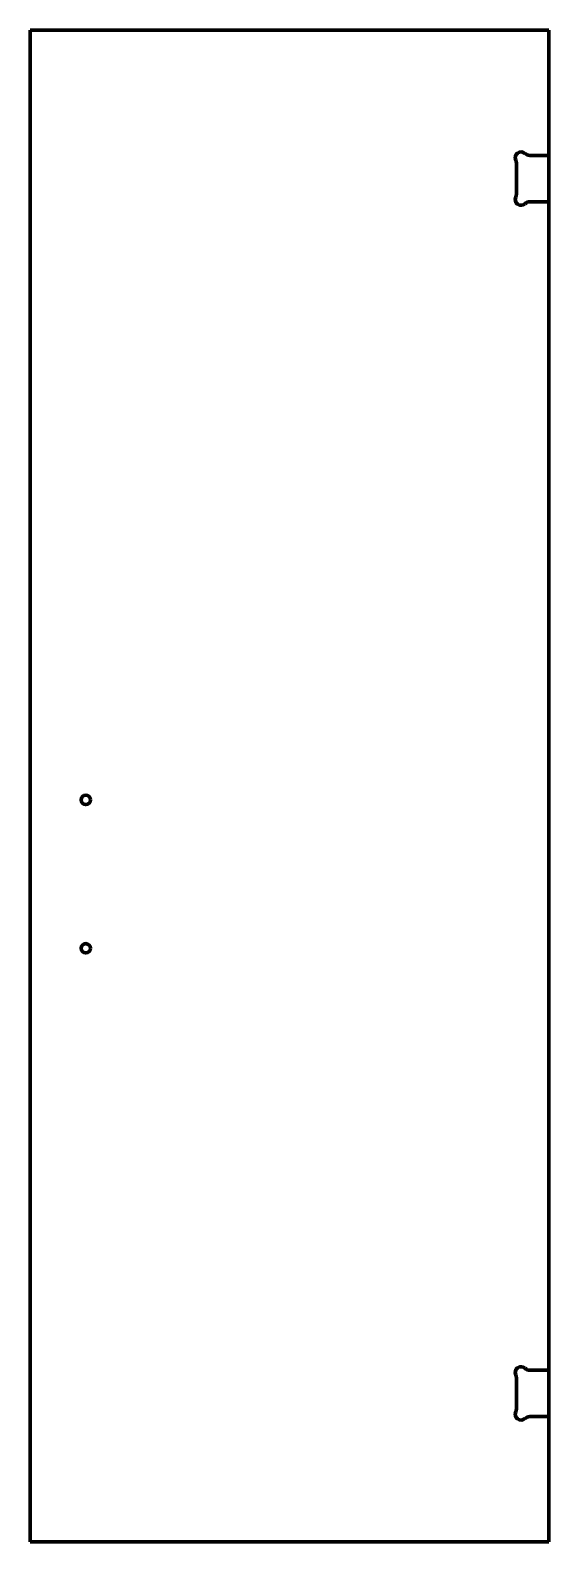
# Model space of a CAD drawing. Header units: inches. Extents: x 0 to 28, y 0 to 81.5.
import ezdxf

# ---------------------------------------------------------------- set-up
doc = ezdxf.new("R2010")
doc.units = ezdxf.units.IN
doc.header["$MEASUREMENT"] = 0
doc.layers.add('1', color=7, linetype='Continuous')

msp = doc.modelspace()

# ---------------------------------------------------------------- linework, layer by layer
at = {"color": 7, "lineweight": 90}
for p, q in [((0, 81.5), (0, 0)), ((28, 81.5), (0, 81.5)), ((28, 0), (28, 81.5)), ((0, 0), (28, 0))]:
    msp.add_line(p, q, dxfattribs=at)
at = {"layer": '1', "color": 7, "lineweight": 90}
for p, q in [((26.25, 74.339), (26.25, 72.661)), ((28, 74.75), (26.972, 74.75)), ((26.972, 72.25), (28, 72.25)), ((26.972, 9.25), (28, 9.25)), ((26.25, 7.161), (26.25, 8.839)), ((28, 6.75), (26.972, 6.75))]:
    msp.add_line(p, q, dxfattribs=at)
at = {"layer": '1', "color": 1, "lineweight": 90}
for centre in [(3, 40), (3, 32)]:
    msp.add_circle(centre, 0.25, dxfattribs=at)
at = {"layer": '1', "color": 7, "lineweight": 90}
for centre, radius, start, end in [((26.5, 74.625), 0.312, 46.65824, 204.61998), ((25.875, 74.339), 0.375, 0, 24.61998), ((26.972, 75.125), 0.375, 226.65824, 270), ((25.875, 72.661), 0.375, 335.38002, 360), ((26.5, 72.375), 0.312, 155.38002, 313.34176), ((26.972, 71.875), 0.375, 90, 133.34176), ((26.5, 9.125), 0.312, 46.65824, 204.61998), ((25.875, 8.839), 0.375, 0, 24.61998), ((26.972, 9.625), 0.375, 226.65824, 270), ((26.5, 6.875), 0.312, 155.38002, 313.34176), ((25.875, 7.161), 0.375, 335.38002, 360), ((26.972, 6.375), 0.375, 90, 133.34176)]:
    msp.add_arc(centre, radius, start, end, dxfattribs=at)

doc.saveas('drawing.dxf')
